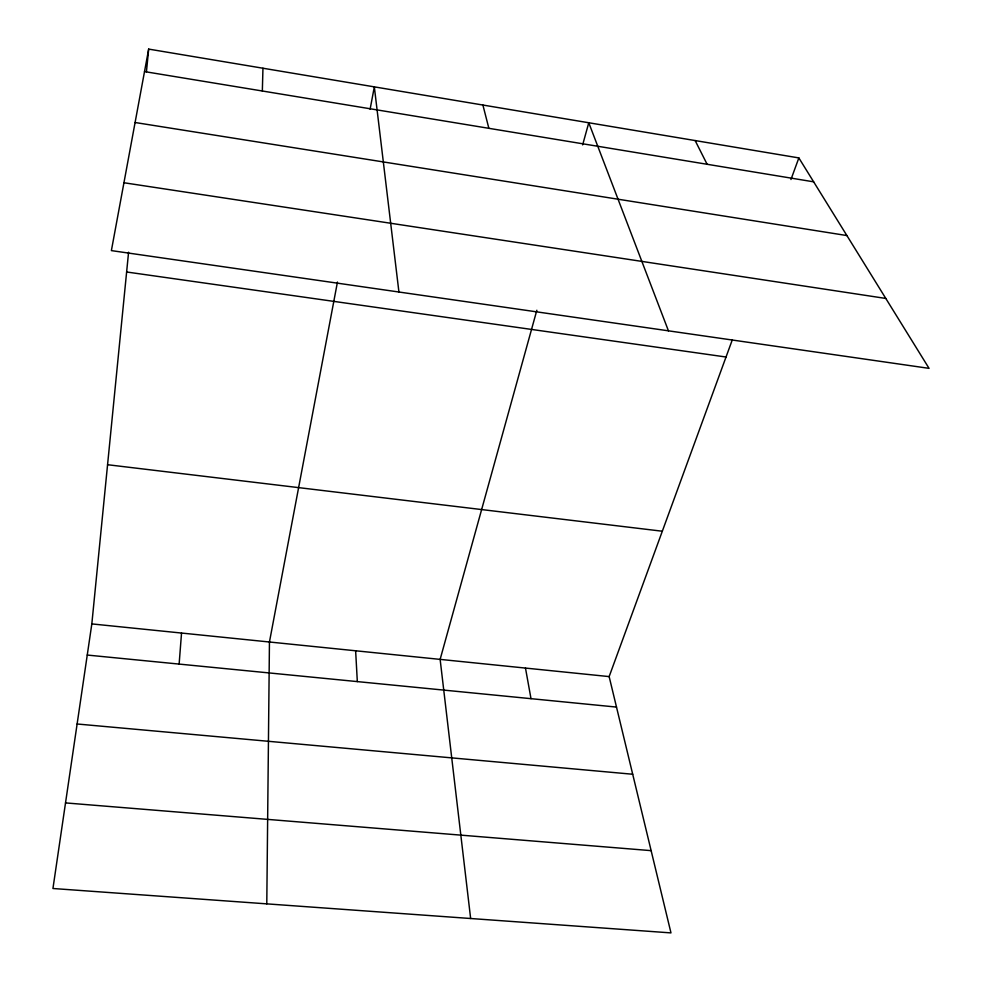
<?xml version="1.0" encoding="UTF-8"?>
<svg xmlns="http://www.w3.org/2000/svg" width="982" height="982" viewBox="0 0 982 982"><rect width="100%" height="100%" fill="white"/><g stroke="black" fill="none" stroke-linecap="round" stroke-linejoin="round"><path stroke-width="1.47" d="M266.785 903.87L269.449 642.007L337.452 282.055M262.341 91.007L262.955 68.224M179.129 664.09L181.535 633.046M732.277 339.932L609.147 676.598L670.976 932.9L52.942 888.501L91.829 623.914L128.581 252.227M146.428 71.784L148.675 49.1L798.857 157.918L929.058 368.36L111.383 250.606L148.675 49.1M370.104 109.26L374.326 86.87L398.925 292.022M536.847 310.238L440.132 659.388L470.648 918.514M582.645 144.894L588.77 122.75L668.447 330.836M790.952 179.522L798.857 157.918M65.524 802.908L651.14 850.645M77.124 723.992L632.703 774.246M87.251 655.055L616.5 707.077M91.829 623.914L609.147 676.598M107.578 464.719L662.322 531.225M126.629 271.989L726.029 357.018M123.941 182.75L885.789 298.442M135.086 122.504L846.889 235.557M144.514 71.588L813.648 181.83M695.146 140.561L707.114 164.276M482.899 105.037L488.864 128.323M525.48 668.079L531.004 698.668M355.631 650.784L357.325 681.594"/></g></svg>
